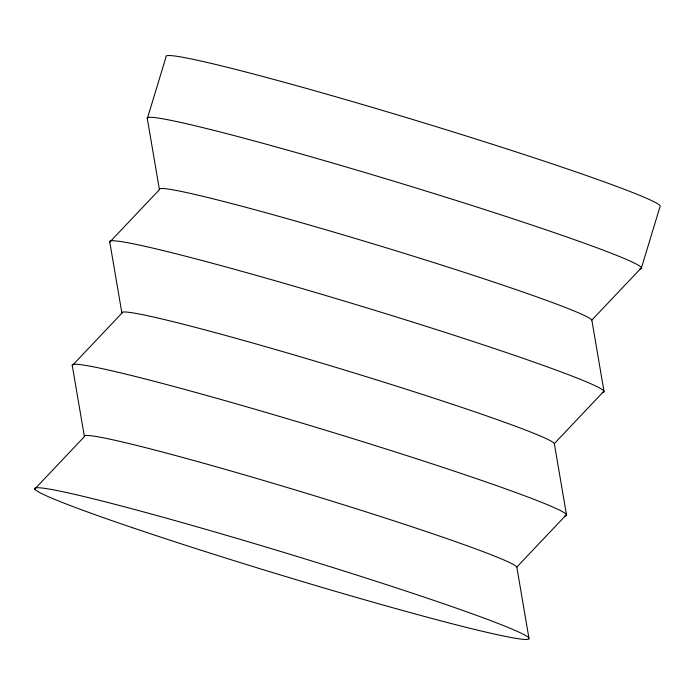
<?xml version="1.0" encoding="UTF-8"?>
<svg xmlns="http://www.w3.org/2000/svg" width="695" height="695" viewBox="0 0 695 695"><rect width="100%" height="100%" fill="white"/><g stroke="black" fill="none" stroke-linecap="round" stroke-linejoin="round"><path stroke-width="1.04" d="M34.75 489.054L84.399 436.634L72.271 365.57L121.912 313.15L109.784 242.095L159.433 189.666L147.305 118.61L166.062 56.868A258.358 11.268 16.9 0 1 405.211 117.229A258.358 11.268 16.9 0 1 660.25 205.946L641.494 267.688L591.845 320.108L603.972 391.172L554.332 443.592L566.46 514.648L516.811 567.077L528.938 638.132M147.305 118.61A258.358 11.268 16.9 0 1 405.863 184.861A258.358 11.268 16.9 0 1 639.695 268.982M159.433 189.666A226.066 9.86 16.9 0 1 368.689 242.486A226.066 9.86 16.9 0 1 591.845 320.108M84.399 436.634A226.066 9.86 16.9 0 1 293.655 489.445A226.066 9.86 16.9 0 1 516.811 567.077M72.271 365.57A258.358 11.268 16.9 0 1 330.829 431.83A258.358 11.268 16.9 0 1 564.661 515.951M121.912 313.15A226.066 9.86 16.9 0 1 331.176 365.961A226.066 9.86 16.9 0 1 554.332 443.592M109.784 242.095A258.358 11.268 16.9 0 1 368.35 308.345A258.358 11.268 16.9 0 1 602.174 392.466M132.51 527.705A258.358 11.268 16.9 0 0 527.14 639.435A258.358 11.268 16.9 0 0 185.878 523.648A258.358 11.268 16.9 0 0 132.51 527.705"/></g></svg>
